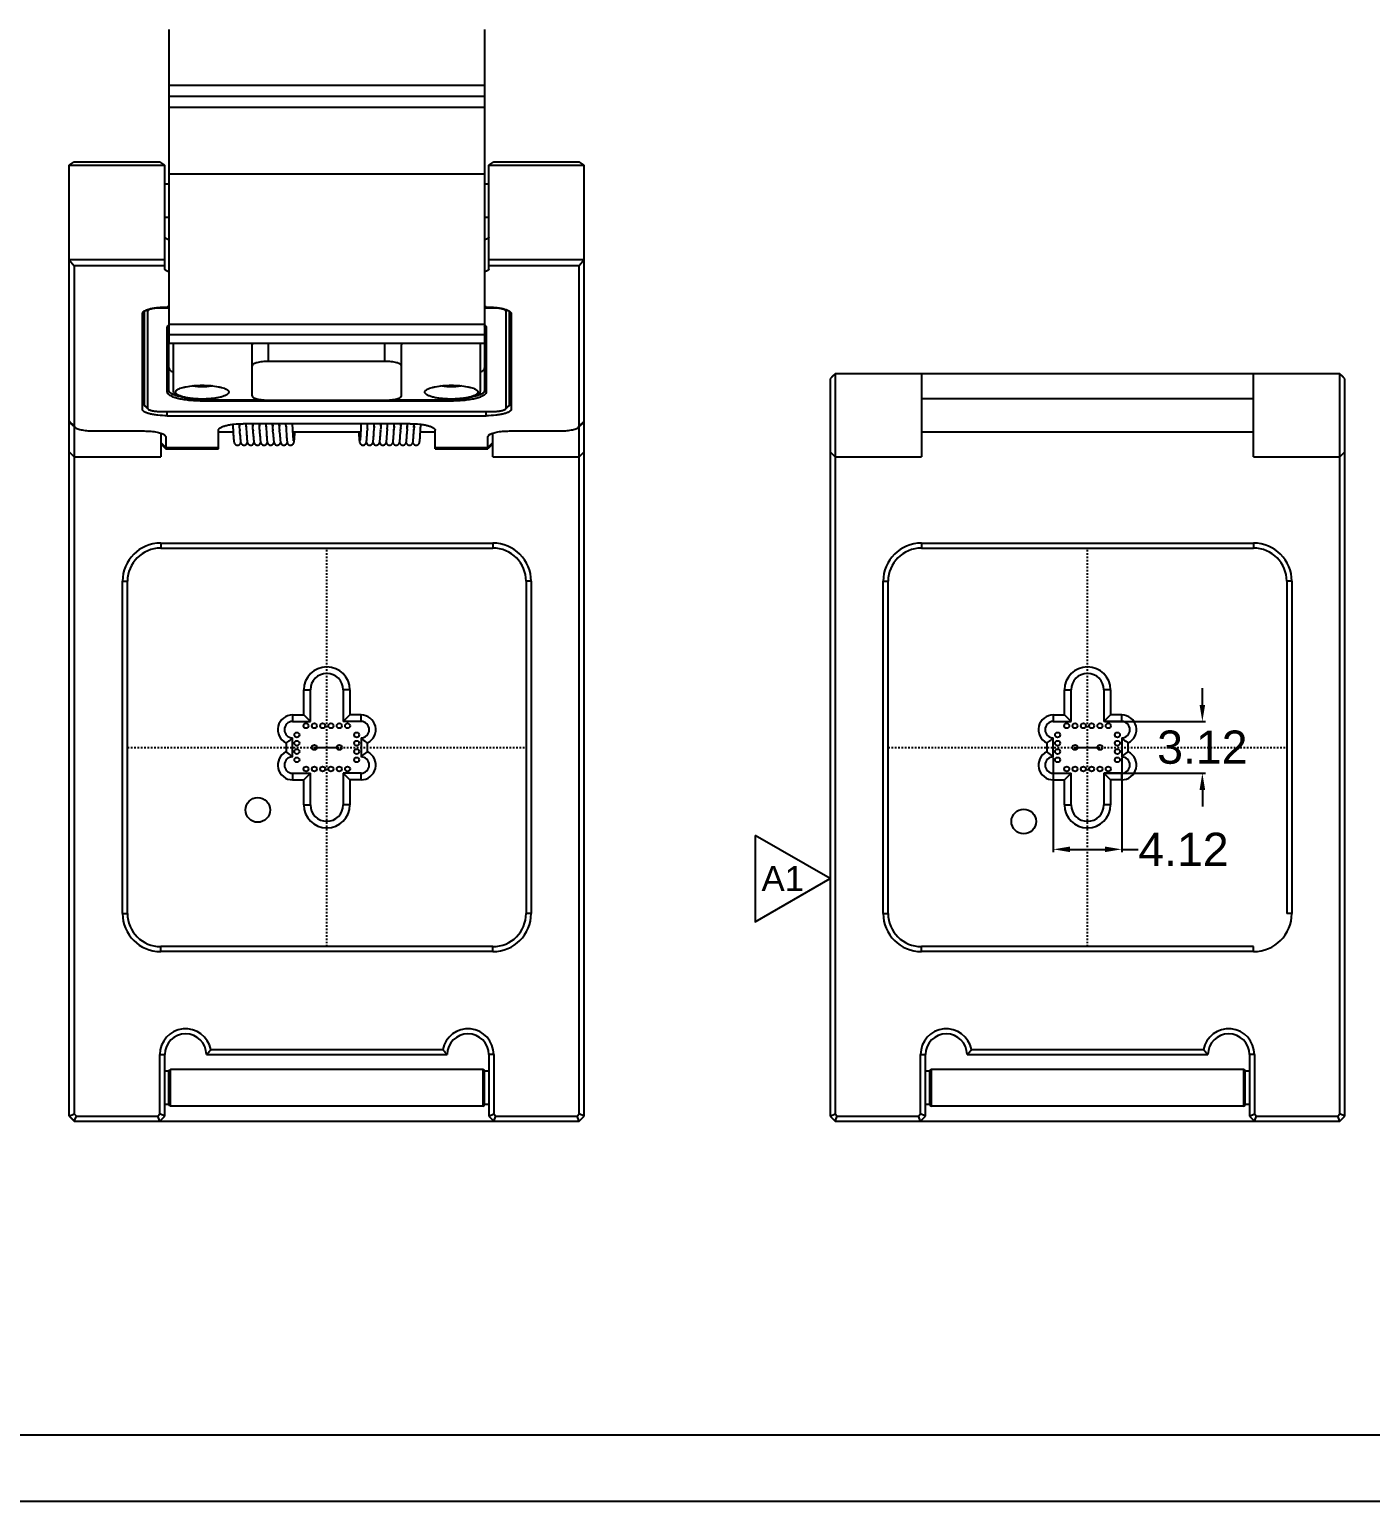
# Model space of a CAD drawing. Header units: inches. Extents: x 480 to 724, y 83 to 258.
# Drawn here: x 570.3 to 651, y 83.4 to 172 of the extents above; entities that cross this region are included whole.
import ezdxf

# ---------------------------------------------------------------- set-up
doc = ezdxf.new("R2010")
doc.units = ezdxf.units.IN
doc.header["$MEASUREMENT"] = 0
doc.linetypes.add('HIDDEN', pattern=[0.2, 0.1, -0.1])
doc.layers.add('02___PRT_ALL_AXES', color=7, linetype='Continuous')
doc.layers.add('DEFAULT_2', color=8, linetype='HIDDEN')
doc.styles.get("Standard").update_dxf_attribs({"font": 'arial.ttf'})
doc.dimstyles.get("Standard").update_dxf_attribs({"dimtxt": 2, "dimasz": 1, "dimexe": 0.18, "dimexo": 0.0625, "dimgap": 0.09, "dimtad": 0, "dimtih": 1, "dimtoh": 1, "dimdsep": 46, "dimtxsty": 'Standard', "dimcen": 0, "dimadec": 0, "dimazin": 0, "dimtfac": 1, "dimtofl": 0, "dimtmove": 0, "dimatfit": 3, "dimfxl": 1, "dimtolj": 1, "dimtzin": 0, "dimarcsym": 0})

# ---------------------------------------------------------------- blocks, each defined once
blk = doc.blocks.new('*D114')
at = {"color": 0, "lineweight": -2, "transparency": 16777216}
for p, q in [((640.862, 131.363), (640.862, 132.363)), ((635, 130.363), (641.042, 130.363)), ((635, 127.243), (641.042, 127.243)), ((640.862, 126.243), (640.862, 125.243))]:
    blk.add_line(p, q, dxfattribs=at)
at = {"color": 0, "transparency": 16777216}
for points in [[(640.695, 131.363), (641.029, 131.363), (640.862, 130.363)], [(640.695, 126.243), (641.029, 126.243), (640.862, 127.243)]]:
    blk.add_solid(points, dxfattribs=at)
at = {"layer": 'Defpoints', "color": 0, "transparency": 16777216}
for p in [(634.938, 130.363), (634.938, 127.243), (640.862, 127.243)]:
    blk.add_point(p, dxfattribs=at)
at = {"color": 0, "transparency": 16777216, "insert": (640.862, 128.803), "char_height": 2, "attachment_point": 5}
blk.add_mtext('\\A1;3.12', dxfattribs=at)
blk = doc.blocks.new('*D115')
at = {"color": 0, "lineweight": -2, "transparency": 16777216}
for p, q in [((631.887, 128.171), (631.887, 122.483)), ((636.007, 128.171), (636.007, 122.483)), ((632.887, 122.663), (635.007, 122.663)), ((636.007, 122.663), (637.007, 122.663))]:
    blk.add_line(p, q, dxfattribs=at)
at = {"color": 0, "transparency": 16777216}
for points in [[(632.887, 122.83), (632.887, 122.496), (631.887, 122.663)], [(635.007, 122.83), (635.007, 122.496), (636.007, 122.663)]]:
    blk.add_solid(points, dxfattribs=at)
at = {"layer": 'Defpoints', "color": 0, "transparency": 16777216}
for p in [(631.887, 128.233), (636.007, 128.233), (636.007, 122.663)]:
    blk.add_point(p, dxfattribs=at)
at = {"color": 0, "transparency": 16777216, "insert": (639.725, 122.663), "char_height": 2, "attachment_point": 5}
blk.add_mtext('\\A1;4.12', dxfattribs=at)

msp = doc.modelspace()

# ---------------------------------------------------------------- linework, layer by layer
at = {"color": 7, "linetype": 'Continuous'}
for p, q in [((572.653, 163.86), (572.953, 164.072)), ((572.953, 164.072), (578.103, 164.072)), ((578.403, 163.86), (578.103, 164.072)), ((597.903, 163.86), (598.203, 164.072)), ((598.203, 164.072), (603.353, 164.072)), ((603.653, 163.86), (603.353, 164.072)), ((572.653, 106.603), (572.653, 163.86)), ((572.653, 163.86), (578.403, 163.86)), ((578.403, 157.612), (578.403, 163.86)), ((597.903, 157.612), (597.903, 163.86)), ((597.903, 163.86), (603.653, 163.86)), ((603.653, 106.603), (603.653, 163.86)), ((572.653, 158.161), (572.953, 157.793)), ((578.403, 158.161), (572.653, 158.161)), ((603.653, 158.161), (597.903, 158.161)), ((603.653, 158.161), (603.353, 157.793)), ((572.953, 157.793), (572.953, 148.165)), ((578.403, 157.793), (572.953, 157.793)), ((603.353, 157.793), (597.903, 157.793)), ((603.353, 148.165), (603.353, 157.793)), ((578.153, 155.258), (578.153, 155.306)), ((578.653, 155.258), (578.153, 155.258)), ((578.653, 155.322), (578.553, 155.322)), ((597.753, 155.322), (597.653, 155.322)), ((598.153, 155.258), (597.653, 155.258)), ((598.153, 155.258), (598.153, 155.306)), ((577.053, 149.162), (577.053, 154.933)), ((577.153, 155.066), (577.153, 149.431)), ((577.353, 155.051), (577.27, 155.13)), ((577.353, 155.051), (577.353, 149.238)), ((598.953, 155.051), (599.035, 155.13)), ((598.953, 149.238), (598.953, 155.051)), ((599.153, 149.431), (599.153, 155.066)), ((599.253, 154.933), (599.253, 149.162)), ((578.553, 150.203), (578.553, 154.085)), ((597.753, 154.085), (597.753, 150.203)), ((578.653, 150.3), (578.653, 153.149)), ((578.903, 153.149), (578.903, 150.258)), ((583.653, 149.973), (583.653, 153.04)), ((584.653, 152.043), (584.653, 153.149)), ((591.653, 152.043), (591.653, 153.149)), ((592.653, 149.973), (592.653, 153.04)), ((597.403, 150.258), (597.403, 153.149)), ((597.653, 153.149), (597.653, 150.3)), ((591.653, 152.043), (584.653, 152.043)), ((618.747, 151.303), (618.447, 151.003)), ((618.447, 151.003), (618.447, 106.603)), ((618.747, 151.303), (618.747, 106.727)), ((649.147, 151.303), (618.747, 151.303)), ((623.947, 151.303), (623.947, 146.303)), ((643.947, 146.303), (643.947, 151.303)), ((649.147, 106.727), (649.147, 151.303)), ((649.447, 151.003), (649.147, 151.303)), ((649.447, 106.603), (649.447, 151.003)), ((577.353, 149.238), (577.153, 149.431)), ((577.382, 149.182), (577.189, 149.361)), ((577.353, 149.238), (577.382, 149.182)), ((578.153, 149.03), (598.153, 149.03)), ((578.553, 148.773), (578.553, 149.03)), ((580.653, 149.659), (580.653, 149.747)), ((595.653, 149.659), (580.653, 149.659)), ((580.903, 149.74), (584.215, 149.74)), ((584.653, 149.714), (591.653, 149.714)), ((592.091, 149.74), (595.403, 149.74)), ((595.653, 149.659), (595.653, 149.747)), ((597.753, 148.773), (597.753, 149.03)), ((598.923, 149.182), (599.116, 149.361)), ((598.923, 149.182), (598.953, 149.238)), ((598.953, 149.238), (599.153, 149.431)), ((572.653, 148.455), (572.708, 148.351)), ((572.953, 148.165), (572.653, 148.455)), ((572.997, 148.082), (572.708, 148.351)), ((572.953, 148.165), (572.997, 148.082)), ((572.953, 148.123), (572.953, 106.727)), ((578.553, 148.773), (597.753, 148.773)), ((582.496, 148.258), (582.501, 148.142)), ((582.905, 148.047), (582.895, 148.288)), ((582.895, 148.288), (582.901, 148.148)), ((582.91, 147.951), (582.902, 148.113)), ((593.178, 148.295), (583.128, 148.295)), ((583.294, 148.295), (583.296, 148.259)), ((583.302, 148.115), (583.294, 148.295)), ((583.3, 148.153), (583.309, 147.955)), ((583.694, 148.295), (583.701, 148.143)), ((583.705, 148.042), (583.694, 148.295)), ((583.71, 147.947), (583.702, 148.117)), ((584.094, 148.295), (584.101, 148.148)), ((584.105, 148.047), (584.094, 148.295)), ((584.11, 147.951), (584.102, 148.113)), ((584.494, 148.295), (584.496, 148.259)), ((584.502, 148.115), (584.494, 148.295)), ((584.5, 148.153), (584.509, 147.955)), ((584.894, 148.295), (584.901, 148.143)), ((584.905, 148.042), (584.894, 148.295)), ((584.91, 147.947), (584.902, 148.117)), ((585.294, 148.295), (585.301, 148.148)), ((585.305, 148.047), (585.294, 148.295)), ((585.31, 147.951), (585.302, 148.113)), ((585.694, 148.295), (585.696, 148.259)), ((585.702, 148.115), (585.694, 148.295)), ((585.7, 148.153), (585.709, 147.955)), ((586.098, 148.204), (586.094, 148.295)), ((586.106, 148.035), (586.098, 148.204)), ((590.211, 148.295), (590.206, 148.186)), ((590.597, 147.967), (590.605, 148.144)), ((590.601, 148.065), (590.611, 148.295)), ((590.606, 148.167), (590.611, 148.295)), ((591.004, 148.14), (590.994, 147.904)), ((591.001, 148.058), (591.011, 148.295)), ((591.005, 148.16), (591.011, 148.295)), ((591.4, 148.051), (591.395, 147.939)), ((591.406, 148.186), (591.399, 148.017)), ((591.405, 148.152), (591.411, 148.295)), ((591.411, 148.295), (591.406, 148.186)), ((591.797, 147.967), (591.805, 148.144)), ((591.801, 148.064), (591.811, 148.295)), ((591.806, 148.167), (591.811, 148.295)), ((592.204, 148.14), (592.194, 147.904)), ((592.201, 148.058), (592.211, 148.295)), ((592.205, 148.16), (592.211, 148.295)), ((592.6, 148.051), (592.595, 147.939)), ((592.606, 148.186), (592.599, 148.017)), ((592.605, 148.152), (592.611, 148.295)), ((592.611, 148.295), (592.606, 148.186)), ((592.997, 147.967), (593.005, 148.144)), ((593.001, 148.064), (593.011, 148.295)), ((593.005, 148.167), (593.011, 148.295)), ((593.404, 148.139), (593.394, 147.903)), ((593.401, 148.057), (593.411, 148.288)), ((593.405, 148.159), (593.411, 148.288)), ((603.309, 148.082), (603.598, 148.351)), ((603.309, 148.082), (603.353, 148.165)), ((603.353, 148.165), (603.653, 148.455)), ((603.353, 106.727), (603.353, 148.123)), ((603.598, 148.351), (603.653, 148.455)), ((574.153, 147.855), (577.153, 147.855)), ((578.153, 147.729), (578.153, 146.303)), ((578.453, 146.871), (578.153, 147.161)), ((578.453, 147.518), (578.279, 147.686)), ((578.405, 147.608), (578.453, 147.518)), ((578.453, 147.518), (578.453, 146.786)), ((581.628, 146.786), (581.628, 147.906)), ((582.909, 147.953), (582.914, 147.864)), ((582.922, 147.701), (582.913, 147.879)), ((583.309, 147.955), (583.316, 147.82)), ((583.316, 147.82), (583.322, 147.704)), ((583.709, 147.956), (583.714, 147.863)), ((583.722, 147.699), (583.713, 147.881)), ((584.109, 147.953), (584.114, 147.864)), ((584.122, 147.701), (584.113, 147.879)), ((584.509, 147.955), (584.516, 147.82)), ((584.516, 147.82), (584.522, 147.704)), ((584.909, 147.956), (584.914, 147.863)), ((584.922, 147.699), (584.913, 147.881)), ((585.309, 147.953), (585.314, 147.864)), ((585.322, 147.701), (585.313, 147.879)), ((585.709, 147.956), (585.716, 147.82)), ((585.716, 147.82), (585.722, 147.704)), ((586.113, 147.881), (586.106, 148.035)), ((590.075, 147.803), (590.08, 147.692)), ((590.588, 147.79), (590.592, 147.872)), ((590.597, 147.983), (590.592, 147.872)), ((590.988, 147.786), (590.996, 147.961)), ((591.351, 147.262), (591.354, 147.293)), ((591.392, 147.865), (591.388, 147.781)), ((591.39, 147.841), (591.396, 147.955)), ((591.788, 147.79), (591.792, 147.872)), ((591.797, 147.982), (591.792, 147.872)), ((592.188, 147.786), (592.196, 147.961)), ((592.551, 147.262), (592.554, 147.293)), ((592.592, 147.865), (592.588, 147.781)), ((592.59, 147.841), (592.596, 147.955)), ((592.988, 147.79), (592.992, 147.872)), ((592.997, 147.982), (592.992, 147.872)), ((593.388, 147.786), (593.396, 147.961)), ((594.678, 146.786), (594.678, 147.906)), ((597.853, 147.518), (598.027, 147.686)), ((597.853, 147.518), (597.9, 147.608)), ((597.853, 146.786), (597.853, 147.518)), ((597.853, 146.871), (598.153, 147.161)), ((598.153, 146.303), (598.153, 147.729)), ((599.153, 147.855), (602.153, 147.855)), ((572.653, 146.603), (572.953, 146.303)), ((572.953, 146.303), (578.153, 146.303)), ((578.153, 147.086), (578.453, 146.786)), ((578.453, 146.871), (581.628, 146.871)), ((578.453, 146.786), (581.628, 146.786)), ((594.678, 146.871), (597.853, 146.871)), ((594.678, 146.786), (597.853, 146.786)), ((598.153, 147.086), (597.853, 146.786)), ((598.153, 146.303), (603.353, 146.303)), ((603.653, 146.603), (603.353, 146.303)), ((618.447, 146.603), (618.747, 146.303)), ((618.747, 146.303), (623.947, 146.303)), ((643.947, 146.303), (649.147, 146.303)), ((649.447, 146.603), (649.147, 146.303)), ((578.153, 141.103), (578.153, 140.803)), ((578.153, 141.103), (598.153, 141.103)), ((598.153, 141.103), (598.153, 140.803)), ((623.947, 141.103), (623.947, 140.803)), ((623.947, 141.103), (643.947, 141.103)), ((643.947, 141.103), (643.947, 140.803)), ((578.153, 140.803), (598.153, 140.803)), ((623.947, 140.803), (643.947, 140.803)), ((575.853, 118.803), (575.853, 138.803)), ((575.853, 138.803), (576.153, 138.803)), ((576.153, 118.803), (576.153, 138.803)), ((600.453, 138.803), (600.153, 138.803)), ((600.153, 138.803), (600.153, 118.803)), ((600.453, 138.803), (600.453, 118.803)), ((621.647, 118.803), (621.647, 138.803)), ((621.647, 138.803), (621.947, 138.803)), ((621.947, 118.803), (621.947, 138.803)), ((646.247, 138.803), (645.947, 138.803)), ((645.947, 138.803), (645.947, 118.803)), ((646.247, 138.803), (646.247, 118.803)), ((586.766, 130.759), (586.766, 132.264)), ((586.766, 132.264), (587.162, 132.264)), ((587.162, 130.363), (587.162, 132.264)), ((589.143, 132.264), (589.143, 130.363)), ((589.539, 132.264), (589.143, 132.264)), ((589.539, 132.264), (589.539, 130.759)), ((632.561, 130.759), (632.561, 132.264)), ((632.561, 132.264), (632.957, 132.264)), ((632.957, 130.363), (632.957, 132.264)), ((634.938, 132.264), (634.938, 130.363)), ((635.334, 132.264), (634.938, 132.264)), ((635.334, 132.264), (635.334, 130.759)), ((586.093, 130.759), (586.093, 130.363)), ((586.093, 130.759), (586.766, 130.759)), ((586.093, 130.363), (587.162, 130.363)), ((587.162, 130.363), (586.766, 130.759)), ((589.143, 130.363), (589.539, 130.759)), ((590.213, 130.363), (589.143, 130.363)), ((590.213, 130.759), (589.539, 130.759)), ((590.213, 130.363), (590.213, 130.759)), ((631.887, 130.759), (631.887, 130.363)), ((631.887, 130.759), (632.561, 130.759)), ((631.887, 130.363), (632.957, 130.363)), ((632.957, 130.363), (632.561, 130.759)), ((634.938, 130.363), (635.334, 130.759)), ((636.007, 130.363), (634.938, 130.363)), ((636.007, 130.759), (635.334, 130.759)), ((636.007, 130.363), (636.007, 130.759)), ((586.093, 127.243), (586.093, 126.847)), ((586.093, 127.243), (587.162, 127.243)), ((586.093, 126.847), (586.766, 126.847)), ((587.162, 127.243), (586.766, 126.847)), ((586.766, 125.341), (586.766, 126.847)), ((587.162, 125.341), (587.162, 127.243)), ((590.213, 127.243), (589.143, 127.243)), ((589.143, 127.243), (589.539, 126.847)), ((589.143, 127.243), (589.143, 125.341)), ((590.213, 126.847), (589.539, 126.847)), ((589.539, 126.847), (589.539, 125.341)), ((590.213, 126.847), (590.213, 127.243)), ((631.887, 127.243), (631.887, 126.847)), ((631.887, 127.243), (632.957, 127.243)), ((631.887, 126.847), (632.561, 126.847)), ((632.957, 127.243), (632.561, 126.847)), ((632.561, 125.341), (632.561, 126.847)), ((632.957, 125.341), (632.957, 127.243)), ((636.007, 127.243), (634.938, 127.243)), ((634.938, 127.243), (635.334, 126.847)), ((634.938, 127.243), (634.938, 125.341)), ((636.007, 126.847), (635.334, 126.847)), ((635.334, 126.847), (635.334, 125.341)), ((636.007, 126.847), (636.007, 127.243)), ((586.766, 125.341), (587.162, 125.341)), ((589.539, 125.341), (589.143, 125.341)), ((632.561, 125.341), (632.957, 125.341)), ((635.334, 125.341), (634.938, 125.341)), ((575.853, 118.803), (576.153, 118.803)), ((600.453, 118.803), (600.153, 118.803)), ((621.647, 118.803), (621.947, 118.803)), ((646.247, 118.803), (645.947, 118.803)), ((598.153, 116.803), (578.153, 116.803)), ((578.153, 116.503), (578.153, 116.803)), ((598.153, 116.503), (578.153, 116.503)), ((598.153, 116.503), (598.153, 116.803)), ((643.947, 116.803), (623.947, 116.803)), ((623.947, 116.503), (623.947, 116.803)), ((643.947, 116.503), (623.947, 116.503)), ((643.947, 116.503), (643.947, 116.803)), ((578.103, 110.303), (578.403, 110.303)), ((578.103, 106.727), (578.103, 110.303)), ((578.403, 106.603), (578.403, 110.303)), ((580.903, 110.303), (595.403, 110.303)), ((581.173, 110.603), (595.132, 110.603)), ((598.203, 110.303), (597.903, 110.303)), ((597.903, 110.303), (597.903, 106.603)), ((598.203, 110.303), (598.203, 106.727)), ((623.897, 110.303), (624.197, 110.303)), ((623.897, 106.727), (623.897, 110.303)), ((624.197, 106.603), (624.197, 110.303)), ((626.697, 110.303), (641.197, 110.303)), ((626.968, 110.603), (640.927, 110.603)), ((643.997, 110.303), (643.697, 110.303)), ((643.697, 110.303), (643.697, 106.603)), ((643.997, 110.303), (643.997, 106.727)), ((578.653, 107.308), (578.653, 109.284)), ((578.753, 107.203), (578.753, 109.403)), ((597.553, 109.403), (597.553, 107.203)), ((597.653, 107.303), (597.653, 109.303)), ((624.447, 107.308), (624.447, 109.284)), ((624.547, 107.203), (624.547, 109.403)), ((643.347, 109.403), (643.347, 107.203)), ((643.447, 107.303), (643.447, 109.303)), ((572.653, 106.603), (572.953, 106.727)), ((572.653, 106.603), (572.953, 106.303)), ((572.953, 106.727), (573.077, 106.603)), ((572.953, 106.303), (573.077, 106.603)), ((573.077, 106.603), (577.978, 106.603)), ((577.978, 106.603), (578.103, 106.727)), ((578.103, 106.303), (577.978, 106.603)), ((578.403, 106.603), (578.103, 106.727)), ((578.103, 106.303), (578.403, 106.603)), ((597.903, 106.603), (598.203, 106.727)), ((597.903, 106.603), (598.203, 106.303)), ((598.203, 106.727), (598.327, 106.603)), ((598.203, 106.303), (598.327, 106.603)), ((598.327, 106.603), (603.228, 106.603)), ((603.228, 106.603), (603.353, 106.727)), ((603.353, 106.303), (603.228, 106.603)), ((603.653, 106.603), (603.353, 106.727)), ((603.353, 106.303), (603.653, 106.603)), ((618.447, 106.603), (618.747, 106.727)), ((618.447, 106.603), (618.747, 106.303)), ((618.747, 106.727), (618.872, 106.603)), ((618.747, 106.303), (618.872, 106.603)), ((618.872, 106.603), (623.773, 106.603)), ((623.773, 106.603), (623.897, 106.727)), ((623.897, 106.303), (623.773, 106.603)), ((624.197, 106.603), (623.897, 106.727)), ((623.897, 106.303), (624.197, 106.603)), ((643.697, 106.603), (643.997, 106.727)), ((643.697, 106.603), (643.997, 106.303)), ((643.997, 106.727), (644.122, 106.603)), ((643.997, 106.303), (644.122, 106.603)), ((644.122, 106.603), (649.023, 106.603)), ((649.023, 106.603), (649.147, 106.727)), ((649.147, 106.303), (649.023, 106.603)), ((649.447, 106.603), (649.147, 106.727)), ((649.147, 106.303), (649.447, 106.603)), ((572.953, 106.303), (603.353, 106.303)), ((618.747, 106.303), (649.147, 106.303))]:
    msp.add_line(p, q, dxfattribs=at)
at = {"color": 1, "linetype": 'HIDDEN'}
for p, q in [((588.153, 116.803), (588.153, 140.803)), ((633.947, 116.803), (633.947, 140.803)), ((576.153, 128.803), (600.153, 128.803)), ((621.947, 128.803), (645.947, 128.803))]:
    msp.add_line(p, q, dxfattribs=at)
at = {"color": 0}
for p, q in [((585.697, 129.069), (585.697, 128.537)), ((586.093, 128.233), (586.093, 129.373)), ((587.403, 128.803), (588.903, 128.803)), ((588.903, 128.803), (588.903, 128.803)), ((590.213, 129.373), (590.213, 128.233)), ((590.609, 128.537), (590.609, 129.069)), ((631.491, 129.069), (631.491, 128.537)), ((631.887, 128.233), (631.887, 129.373)), ((633.197, 128.803), (634.697, 128.803)), ((634.697, 128.803), (634.697, 128.803)), ((636.007, 129.373), (636.007, 128.233)), ((636.403, 128.537), (636.403, 129.069))]:
    msp.add_line(p, q, dxfattribs=at)
for points in [[(724.241, 83.387), (480.45, 83.387), (480.45, 257.813), (724.241, 257.813)], [(720.241, 87.387), (484.45, 87.387), (484.45, 253.813), (720.241, 253.813)]]:
    msp.add_lwpolyline(points, close=True)
at = {"color": 7, "linetype": 'Continuous'}
for points in [[(582.501, 148.142), (582.505, 148.042), (582.51, 147.947), (582.514, 147.858), (582.518, 147.775), (582.522, 147.699), (582.526, 147.629), (582.53, 147.565), (582.534, 147.506), (582.537, 147.454), (582.541, 147.406), (582.544, 147.364), (582.548, 147.326), (582.551, 147.292), (582.555, 147.261), (582.559, 147.234), (582.563, 147.21), (582.567, 147.187), (582.573, 147.164), (582.581, 147.139), (582.597, 147.105), (582.628, 147.065), (582.674, 147.029), (582.732, 147.007), (582.774, 147.003)], [(590.206, 148.186), (590.199, 148.018), (590.195, 147.939), (590.192, 147.865), (590.188, 147.795), (590.185, 147.729), (590.181, 147.668), (590.178, 147.611), (590.175, 147.558), (590.172, 147.511), (590.168, 147.468), (590.165, 147.429), (590.163, 147.395), (590.16, 147.364), (590.157, 147.338), (590.155, 147.316), (590.152, 147.298), (590.15, 147.284), (590.149, 147.275), (590.148, 147.275)], [(593.532, 147.003), (593.574, 147.007), (593.632, 147.03), (593.678, 147.065), (593.708, 147.106), (593.725, 147.139), (593.733, 147.165), (593.739, 147.188), (593.743, 147.21), (593.747, 147.235), (593.751, 147.262), (593.754, 147.293), (593.758, 147.327), (593.761, 147.366), (593.765, 147.409), (593.768, 147.457), (593.772, 147.51), (593.776, 147.569), (593.779, 147.633), (593.783, 147.704), (593.788, 147.781), (593.792, 147.865), (593.796, 147.955), (593.8, 148.051), (593.805, 148.152), (593.809, 148.258)], [(582.774, 147.003), (582.814, 147.007), (582.873, 147.029), (582.918, 147.064), (582.949, 147.103), (582.966, 147.137), (582.974, 147.161)], [(582.922, 147.701), (582.926, 147.63), (582.93, 147.566), (582.934, 147.508), (582.937, 147.455), (582.941, 147.407), (582.944, 147.364), (582.948, 147.326), (582.951, 147.292)], [(582.951, 147.292), (582.955, 147.261), (582.959, 147.234), (582.962, 147.21), (582.967, 147.187), (582.972, 147.165), (582.981, 147.139), (582.997, 147.105), (583.028, 147.065), (583.074, 147.029), (583.132, 147.007), (583.174, 147.003)], [(583.174, 147.003), (583.214, 147.007), (583.273, 147.029), (583.319, 147.064), (583.349, 147.104), (583.366, 147.138), (583.374, 147.161)], [(583.322, 147.704), (583.326, 147.632), (583.33, 147.568), (583.334, 147.509), (583.337, 147.456), (583.341, 147.408), (583.344, 147.365), (583.348, 147.326), (583.351, 147.292)], [(583.351, 147.292), (583.355, 147.262), (583.359, 147.234), (583.362, 147.21), (583.367, 147.187), (583.372, 147.165), (583.381, 147.139), (583.397, 147.105), (583.428, 147.065), (583.474, 147.03), (583.532, 147.007), (583.574, 147.003)], [(583.574, 147.003), (583.614, 147.007), (583.673, 147.029), (583.719, 147.064), (583.75, 147.104), (583.766, 147.138), (583.774, 147.161)], [(583.722, 147.699), (583.726, 147.629), (583.73, 147.565), (583.734, 147.506), (583.737, 147.454), (583.741, 147.406), (583.744, 147.364), (583.748, 147.326), (583.751, 147.292)], [(583.751, 147.292), (583.755, 147.261), (583.759, 147.234), (583.763, 147.21), (583.767, 147.187), (583.773, 147.164), (583.781, 147.139), (583.797, 147.105), (583.828, 147.065), (583.874, 147.029), (583.932, 147.007), (583.974, 147.003)], [(583.974, 147.003), (584.014, 147.007), (584.073, 147.029), (584.118, 147.064), (584.149, 147.103), (584.166, 147.137), (584.174, 147.161)], [(584.122, 147.701), (584.126, 147.631), (584.13, 147.566), (584.134, 147.508), (584.137, 147.455), (584.141, 147.407), (584.144, 147.364), (584.148, 147.326), (584.151, 147.292)], [(584.151, 147.292), (584.155, 147.261), (584.159, 147.234), (584.162, 147.21), (584.167, 147.187), (584.172, 147.165), (584.181, 147.139), (584.197, 147.105), (584.228, 147.065), (584.274, 147.029), (584.332, 147.007), (584.374, 147.003)], [(584.374, 147.003), (584.414, 147.007), (584.473, 147.029), (584.519, 147.064), (584.549, 147.104), (584.566, 147.138), (584.574, 147.161)], [(584.522, 147.704), (584.526, 147.632), (584.53, 147.568), (584.534, 147.509), (584.537, 147.456), (584.541, 147.408), (584.544, 147.365), (584.548, 147.326), (584.551, 147.292)], [(584.551, 147.292), (584.555, 147.262), (584.559, 147.234), (584.562, 147.21), (584.567, 147.187), (584.572, 147.165), (584.581, 147.139), (584.597, 147.105), (584.628, 147.065), (584.674, 147.03), (584.732, 147.007), (584.774, 147.003)], [(584.774, 147.003), (584.814, 147.007), (584.873, 147.029), (584.919, 147.064), (584.95, 147.104), (584.966, 147.138), (584.974, 147.161)], [(584.922, 147.699), (584.926, 147.629), (584.93, 147.565), (584.934, 147.506), (584.937, 147.454), (584.941, 147.406), (584.944, 147.364), (584.948, 147.326), (584.951, 147.292)], [(584.951, 147.292), (584.955, 147.261), (584.959, 147.234), (584.963, 147.21), (584.967, 147.187), (584.973, 147.164), (584.981, 147.139), (584.997, 147.105), (585.028, 147.065), (585.074, 147.029), (585.132, 147.007), (585.174, 147.003)], [(585.174, 147.003), (585.214, 147.007), (585.273, 147.029), (585.318, 147.064), (585.349, 147.103), (585.366, 147.137), (585.374, 147.161)], [(585.322, 147.701), (585.326, 147.631), (585.33, 147.566), (585.334, 147.508), (585.337, 147.455), (585.341, 147.407), (585.344, 147.364), (585.348, 147.326), (585.351, 147.292)], [(585.351, 147.292), (585.355, 147.261), (585.359, 147.234), (585.362, 147.21), (585.367, 147.187), (585.372, 147.165), (585.381, 147.139), (585.397, 147.105), (585.428, 147.065), (585.474, 147.029), (585.532, 147.007), (585.574, 147.003)], [(585.574, 147.003), (585.614, 147.007), (585.673, 147.029), (585.719, 147.064), (585.749, 147.104), (585.766, 147.138), (585.774, 147.161)], [(585.722, 147.704), (585.726, 147.633), (585.73, 147.568), (585.734, 147.509), (585.737, 147.456), (585.741, 147.408), (585.744, 147.365), (585.748, 147.326), (585.751, 147.292)], [(585.751, 147.292), (585.755, 147.262), (585.759, 147.234), (585.762, 147.21), (585.767, 147.187), (585.772, 147.165), (585.781, 147.139), (585.797, 147.105), (585.828, 147.065), (585.874, 147.03), (585.932, 147.007), (585.974, 147.003)], [(585.974, 147.003), (586.014, 147.007), (586.073, 147.029), (586.119, 147.064), (586.15, 147.104), (586.166, 147.138), (586.175, 147.164), (586.181, 147.187), (586.185, 147.21), (586.189, 147.235), (586.193, 147.263), (586.196, 147.294), (586.2, 147.329), (586.203, 147.367), (586.207, 147.41), (586.21, 147.457), (586.214, 147.509), (586.218, 147.565), (586.221, 147.625), (586.225, 147.69), (586.231, 147.803)], [(586.157, 147.272), (586.157, 147.272), (586.157, 147.275), (586.155, 147.285), (586.153, 147.299), (586.151, 147.318), (586.148, 147.341), (586.145, 147.368), (586.142, 147.4), (586.139, 147.436), (586.136, 147.476), (586.133, 147.521), (586.13, 147.57), (586.127, 147.624), (586.123, 147.682), (586.12, 147.744), (586.116, 147.811), (586.113, 147.881)], [(590.08, 147.692), (590.084, 147.623), (590.088, 147.559), (590.092, 147.501), (590.096, 147.449), (590.099, 147.401), (590.103, 147.359), (590.106, 147.321), (590.11, 147.288), (590.113, 147.258), (590.117, 147.231), (590.121, 147.207), (590.125, 147.184), (590.131, 147.161), (590.14, 147.135), (590.158, 147.101), (590.189, 147.062), (590.234, 147.028), (590.292, 147.007), (590.332, 147.003)], [(590.332, 147.003), (590.374, 147.007), (590.432, 147.03), (590.478, 147.066), (590.509, 147.106), (590.525, 147.14), (590.533, 147.165), (590.539, 147.188), (590.543, 147.211), (590.547, 147.236), (590.551, 147.263), (590.554, 147.294)], [(590.532, 147.161), (590.539, 147.138), (590.556, 147.104), (590.587, 147.064), (590.632, 147.029), (590.691, 147.007), (590.732, 147.003)], [(590.554, 147.294), (590.558, 147.329), (590.561, 147.368), (590.565, 147.411), (590.568, 147.46), (590.572, 147.514), (590.576, 147.573), (590.58, 147.639), (590.584, 147.712), (590.588, 147.79)], [(590.732, 147.003), (590.774, 147.007), (590.832, 147.03), (590.878, 147.066), (590.909, 147.106), (590.925, 147.139), (590.933, 147.165), (590.939, 147.188), (590.943, 147.211), (590.947, 147.235), (590.951, 147.263), (590.954, 147.294)], [(590.932, 147.16), (590.94, 147.136), (590.957, 147.102), (590.988, 147.062), (591.034, 147.028), (591.092, 147.007), (591.132, 147.003)], [(590.954, 147.294), (590.958, 147.328), (590.961, 147.367), (590.965, 147.41), (590.968, 147.458), (590.972, 147.512), (590.976, 147.571), (590.98, 147.636), (590.984, 147.708), (590.988, 147.786)], [(591.132, 147.003), (591.174, 147.007), (591.232, 147.03), (591.278, 147.065), (591.308, 147.106), (591.325, 147.139), (591.333, 147.165), (591.339, 147.188), (591.343, 147.21), (591.347, 147.235), (591.351, 147.262)], [(591.332, 147.16), (591.34, 147.135), (591.358, 147.101), (591.389, 147.062), (591.435, 147.028), (591.492, 147.007), (591.532, 147.003)], [(591.354, 147.293), (591.358, 147.327), (591.361, 147.366), (591.365, 147.409), (591.368, 147.457), (591.372, 147.51), (591.376, 147.569), (591.379, 147.633), (591.383, 147.704), (591.388, 147.781)], [(591.532, 147.003), (591.574, 147.007), (591.632, 147.03), (591.678, 147.066), (591.709, 147.106), (591.725, 147.14), (591.733, 147.165), (591.739, 147.188), (591.743, 147.211), (591.747, 147.236), (591.751, 147.263), (591.754, 147.294)], [(591.732, 147.161), (591.739, 147.138), (591.756, 147.104), (591.787, 147.064), (591.832, 147.029), (591.891, 147.007), (591.932, 147.003)], [(591.754, 147.294), (591.758, 147.329), (591.761, 147.368), (591.765, 147.411), (591.768, 147.46), (591.772, 147.514), (591.776, 147.573), (591.78, 147.639), (591.784, 147.711), (591.788, 147.79)], [(591.932, 147.003), (591.974, 147.007), (592.032, 147.03), (592.078, 147.066), (592.109, 147.106), (592.125, 147.139), (592.133, 147.165), (592.139, 147.188), (592.143, 147.211), (592.147, 147.235), (592.151, 147.263), (592.154, 147.294)], [(592.132, 147.16), (592.14, 147.136), (592.157, 147.102), (592.188, 147.062), (592.234, 147.028), (592.292, 147.007), (592.332, 147.003)], [(592.154, 147.294), (592.158, 147.328), (592.161, 147.367), (592.165, 147.41), (592.168, 147.458), (592.172, 147.512), (592.176, 147.571), (592.18, 147.636), (592.184, 147.708), (592.188, 147.786)], [(592.332, 147.003), (592.374, 147.007), (592.432, 147.03), (592.478, 147.065), (592.508, 147.106), (592.525, 147.139), (592.533, 147.165), (592.539, 147.188), (592.543, 147.21), (592.547, 147.235), (592.551, 147.262)], [(592.532, 147.16), (592.54, 147.135), (592.558, 147.101), (592.589, 147.062), (592.635, 147.028), (592.692, 147.007), (592.732, 147.003)], [(592.554, 147.293), (592.558, 147.327), (592.561, 147.366), (592.565, 147.409), (592.568, 147.457), (592.572, 147.51), (592.576, 147.569), (592.579, 147.633), (592.583, 147.704), (592.588, 147.781)], [(592.732, 147.003), (592.774, 147.007), (592.832, 147.03), (592.878, 147.066), (592.909, 147.106), (592.925, 147.14), (592.933, 147.165), (592.939, 147.188), (592.943, 147.211), (592.947, 147.236), (592.951, 147.263), (592.954, 147.294)], [(592.932, 147.161), (592.939, 147.138), (592.956, 147.104), (592.987, 147.064), (593.032, 147.029), (593.091, 147.007), (593.132, 147.003)], [(592.954, 147.294), (592.958, 147.329), (592.961, 147.368), (592.965, 147.411), (592.968, 147.46), (592.972, 147.514), (592.976, 147.573), (592.98, 147.639), (592.984, 147.711), (592.988, 147.79)], [(593.132, 147.003), (593.174, 147.007), (593.232, 147.03), (593.278, 147.066), (593.309, 147.106), (593.325, 147.139), (593.333, 147.165), (593.339, 147.188), (593.343, 147.211), (593.347, 147.235), (593.351, 147.263), (593.354, 147.294)], [(593.332, 147.16), (593.34, 147.136), (593.357, 147.102), (593.388, 147.062), (593.434, 147.028), (593.492, 147.007), (593.532, 147.003)], [(593.354, 147.294), (593.358, 147.328), (593.361, 147.367), (593.365, 147.41), (593.368, 147.458), (593.372, 147.512), (593.376, 147.571), (593.38, 147.636), (593.384, 147.708), (593.388, 147.786)]]:
    msp.add_lwpolyline(points, dxfattribs=at)
at = {"color": 1}
msp.add_lwpolyline([(613.947, 123.503), (613.947, 118.307), (618.447, 120.905)], close=True, dxfattribs=at)
at = {"color": 7, "linetype": 'Continuous'}
for centre, radius, start, end in [((618.947, 150.803), 0.5, 126, 144), ((648.947, 150.803), 0.5, 36, 54), ((578.153, 138.803), 2.3, 90, 180), ((598.153, 138.803), 2.3, 0, 90), ((623.947, 138.803), 2.3, 90, 180), ((643.947, 138.803), 2.3, 0, 90), ((578.153, 138.803), 2, 90, 180), ((598.153, 138.803), 2, 0, 90), ((623.947, 138.803), 2, 90, 180), ((643.947, 138.803), 2, 0, 90), ((588.153, 132.264), 1.387, 0, 180), ((588.153, 132.264), 0.99, 0, 180), ((633.947, 132.264), 1.387, 0, 180), ((633.947, 132.264), 0.99, 0, 180), ((586.093, 129.868), 0.891, 90, 243.6122), ((586.093, 129.868), 0.495, 90, 270), ((590.213, 129.868), 0.891, 296.3878, 90), ((590.213, 129.868), 0.495, 270, 90), ((631.887, 129.868), 0.891, 90, 243.6122), ((631.887, 129.868), 0.495, 90, 270), ((636.007, 129.868), 0.891, 296.3878, 90), ((636.007, 129.868), 0.495, 270, 90), ((586.093, 127.738), 0.891, 116.3878, 270), ((586.093, 127.738), 0.495, 90, 270), ((590.213, 127.738), 0.891, 270, 63.6122), ((590.213, 127.738), 0.495, 270, 90), ((631.887, 127.738), 0.891, 116.3878, 270), ((631.887, 127.738), 0.495, 90, 270), ((636.007, 127.738), 0.891, 270, 63.6122), ((636.007, 127.738), 0.495, 270, 90), ((588.153, 125.341), 1.387, 180, 0), ((588.153, 125.341), 0.99, 180, 0), ((633.947, 125.341), 1.387, 180, 0), ((633.947, 125.341), 0.99, 180, 0), ((578.153, 118.803), 2.3, 180, 270), ((578.153, 118.803), 2, 180, 270), ((598.153, 118.803), 2.3, 270, 0), ((598.153, 118.803), 2, 270, 0), ((623.947, 118.803), 2.3, 180, 270), ((623.947, 118.803), 2, 180, 270), ((643.947, 118.803), 2.3, 270, 0), ((579.653, 110.303), 1.55, 11.15994, 180), ((596.653, 110.303), 1.55, 0, 168.84006), ((625.447, 110.303), 1.55, 11.15994, 180), ((642.447, 110.303), 1.55, 0, 168.84006), ((579.653, 110.303), 1.25, 0, 180), ((596.653, 110.303), 1.25, 0, 180), ((625.447, 110.303), 1.25, 0, 180), ((642.447, 110.303), 1.25, 0, 180), ((578.753, 109.303), 0.1, 90, 180), ((597.553, 109.303), 0.1, 0, 90), ((624.547, 109.303), 0.1, 90, 180), ((643.347, 109.303), 0.1, 0, 90), ((578.753, 107.303), 0.1, 180, 270), ((597.553, 107.303), 0.1, 270, 0), ((624.547, 107.303), 0.1, 180, 270), ((643.347, 107.303), 0.1, 270, 0), ((573.153, 106.803), 0.5, 216, 234), ((603.153, 106.803), 0.5, 306, 324), ((618.947, 106.803), 0.5, 216, 234), ((648.947, 106.803), 0.5, 306, 324)]:
    msp.add_arc(centre, radius, start, end, dxfattribs=at)
for points, knots in [([(578.645, 159.375), (578.61, 159.386), (578.547, 159.408), (578.458, 159.452), (578.403, 159.507), (578.403, 159.544)], [0, 0, 0, 0, 0.358839, 0.642198, 1, 1, 1, 1]), ([(597.903, 159.544), (597.903, 159.507), (597.847, 159.452), (597.758, 159.408), (597.696, 159.386), (597.66, 159.375)], [0, 0, 0, 0, 0.357802, 0.641161, 1, 1, 1, 1]), ([(578.645, 157.443), (578.61, 157.454), (578.547, 157.476), (578.458, 157.52), (578.403, 157.576), (578.403, 157.612)], [0, 0, 0, 0, 0.358839, 0.642198, 1, 1, 1, 1]), ([(597.903, 157.612), (597.903, 157.576), (597.847, 157.52), (597.758, 157.476), (597.696, 157.454), (597.66, 157.443)], [0, 0, 0, 0, 0.357802, 0.641161, 1, 1, 1, 1]), ([(577.053, 154.933), (577.053, 154.996), (577.134, 155.067), (577.232, 155.119), (577.34, 155.165), (577.503, 155.214), (577.729, 155.261), (578.082, 155.308), (578.361, 155.322), (578.553, 155.322)], [0, 0, 0, 0, 0.116668, 0.161335, 0.212661, 0.334445, 0.479131, 0.642118, 1, 1, 1, 1]), ([(578.153, 155.258), (578.051, 155.258), (577.902, 155.251), (577.713, 155.225), (577.593, 155.201), (577.493, 155.17), (577.409, 155.133), (577.353, 155.084), (577.353, 155.051)], [0, 0, 0, 0, 0.357936, 0.520918, 0.665627, 0.787422, 0.883312, 1, 1, 1, 1]), ([(597.753, 155.322), (597.944, 155.322), (598.224, 155.308), (598.577, 155.261), (598.802, 155.214), (598.965, 155.165), (599.073, 155.119), (599.171, 155.067), (599.253, 154.996), (599.253, 154.933)], [0, 0, 0, 0, 0.357882, 0.520869, 0.665555, 0.787339, 0.838665, 0.883332, 1, 1, 1, 1]), ([(598.953, 155.051), (598.953, 155.084), (598.896, 155.133), (598.812, 155.17), (598.712, 155.201), (598.592, 155.225), (598.404, 155.251), (598.255, 155.258), (598.153, 155.258)], [0, 0, 0, 0, 0.116688, 0.212578, 0.334373, 0.479082, 0.642064, 1, 1, 1, 1]), ([(578.553, 154.085), (578.553, 154.108), (578.566, 154.158), (578.597, 154.198), (578.615, 154.217)], [0, 0, 0, 0, 0.458565, 1, 1, 1, 1]), ([(578.553, 154.085), (578.578, 154.085), (578.631, 154.105), (578.653, 154.157), (578.653, 154.182)], [0, 0, 0, 0, 0.506127, 1, 1, 1, 1]), ([(578.615, 154.217), (578.618, 154.219), (578.626, 154.228), (578.636, 154.237), (578.643, 154.243)], [0, 0, 0, 0, 0.241816, 1, 1, 1, 1]), ([(597.753, 154.085), (597.727, 154.085), (597.675, 154.105), (597.653, 154.157), (597.653, 154.182)], [0, 0, 0, 0, 0.506127, 1, 1, 1, 1]), ([(597.662, 154.243), (597.665, 154.241), (597.674, 154.232), (597.683, 154.224), (597.69, 154.217)], [0, 0, 0, 0, 0.25836, 1, 1, 1, 1]), ([(597.69, 154.217), (597.709, 154.198), (597.74, 154.158), (597.753, 154.108), (597.753, 154.085)], [0, 0, 0, 0, 0.541435, 1, 1, 1, 1]), ([(583.653, 153.04), (583.653, 153.05), (583.659, 153.077), (583.692, 153.116), (583.725, 153.138), (583.745, 153.149)], [0, 0, 0, 0, 0.192409, 0.538539, 1, 1, 1, 1]), ([(592.56, 153.149), (592.574, 153.141), (592.603, 153.123), (592.64, 153.088), (592.653, 153.055), (592.653, 153.04)], [0, 0, 0, 0, 0.322501, 0.704063, 1, 1, 1, 1]), ([(578.653, 151.652), (578.653, 151.63), (578.666, 151.582), (578.716, 151.517), (578.794, 151.457), (578.858, 151.422), (578.894, 151.405)], [0, 0, 0, 0, 0.182575, 0.398891, 0.66865, 1, 1, 1, 1]), ([(584.653, 152.043), (584.588, 152.043), (584.46, 152.04), (584.274, 152.026), (584.103, 152.003), (583.953, 151.972), (583.844, 151.939), (583.772, 151.908), (583.707, 151.874), (583.653, 151.826), (583.653, 151.785)], [0, 0, 0, 0, 0.18222, 0.357963, 0.520929, 0.665597, 0.787365, 0.838685, 0.883346, 1, 1, 1, 1]), ([(592.653, 151.785), (592.653, 151.826), (592.598, 151.874), (592.533, 151.908), (592.461, 151.939), (592.352, 151.972), (592.202, 152.003), (592.031, 152.026), (591.846, 152.04), (591.718, 152.043), (591.653, 152.043)], [0, 0, 0, 0, 0.116654, 0.161315, 0.212635, 0.334403, 0.479071, 0.642037, 0.81778, 1, 1, 1, 1]), ([(597.411, 151.405), (597.447, 151.422), (597.511, 151.457), (597.589, 151.517), (597.64, 151.582), (597.653, 151.63), (597.653, 151.652)], [0, 0, 0, 0, 0.33135, 0.601109, 0.817425, 1, 1, 1, 1]), ([(577.053, 151.456), (577.053, 151.432), (577.075, 151.377), (577.118, 151.341), (577.144, 151.322)], [0, 0, 0, 0, 0.430139, 1, 1, 1, 1]), ([(577.053, 151.094), (577.053, 151.07), (577.075, 151.015), (577.118, 150.978), (577.144, 150.96)], [0, 0, 0, 0, 0.430139, 1, 1, 1, 1]), ([(599.161, 151.322), (599.187, 151.341), (599.231, 151.377), (599.253, 151.432), (599.253, 151.456)], [0, 0, 0, 0, 0.569861, 1, 1, 1, 1]), ([(599.161, 150.96), (599.187, 150.978), (599.231, 151.015), (599.253, 151.07), (599.253, 151.094)], [0, 0, 0, 0, 0.569861, 1, 1, 1, 1]), ([(578.553, 150.203), (578.578, 150.203), (578.631, 150.223), (578.653, 150.275), (578.653, 150.3)], [0, 0, 0, 0, 0.506127, 1, 1, 1, 1]), ([(580.653, 149.659), (580.516, 149.659), (580.248, 149.666), (579.858, 149.696), (579.499, 149.745), (579.226, 149.801), (579.033, 149.856), (578.911, 149.898), (578.804, 149.943), (578.716, 149.991), (578.645, 150.04), (578.593, 150.092), (578.561, 150.146), (578.553, 150.185), (578.553, 150.203)], [0, 0, 0, 0, 0.181387, 0.356287, 0.518511, 0.662503, 0.726205, 0.783758, 0.834834, 0.879292, 0.917214, 0.949087, 0.976011, 1, 1, 1, 1]), ([(579.693, 149.845), (579.549, 149.866), (579.343, 149.903), (579.091, 149.974), (578.939, 150.03), (578.817, 150.09), (578.727, 150.154), (578.668, 150.223), (578.653, 150.276), (578.653, 150.3)], [0, 0, 0, 0, 0.368109, 0.525148, 0.66129, 0.775348, 0.867418, 0.940004, 1, 1, 1, 1]), ([(578.903, 150.258), (578.903, 150.241), (578.91, 150.204), (578.941, 150.153), (578.991, 150.103), (579.088, 150.035), (579.255, 149.959), (579.503, 149.884), (579.804, 149.822), (580.146, 149.775), (580.517, 149.747), (580.773, 149.74), (580.903, 149.74)], [0, 0, 0, 0, 0.023993, 0.050922, 0.0828, 0.120727, 0.216173, 0.337396, 0.481409, 0.643657, 0.818583, 1, 1, 1, 1]), ([(579.053, 150.193), (579.053, 150.213), (579.065, 150.255), (579.094, 150.288), (579.111, 150.304)], [0, 0, 0, 0, 0.451531, 1, 1, 1, 1]), ([(582.253, 150.193), (582.253, 150.127), (582.166, 150.051), (582.061, 149.996), (581.98, 149.961), (581.886, 149.929), (581.74, 149.887), (581.532, 149.844), (581.258, 149.807), (580.961, 149.784), (580.653, 149.777), (580.344, 149.784), (580.047, 149.807), (579.774, 149.844), (579.566, 149.887), (579.419, 149.929), (579.326, 149.961), (579.244, 149.996), (579.14, 150.051), (579.053, 150.127), (579.053, 150.193)], [0, 0, 0, 0, 0.058323, 0.080654, 0.106311, 0.135219, 0.167218, 0.239547, 0.321033, 0.408886, 0.5, 0.591114, 0.678967, 0.760453, 0.832782, 0.864781, 0.893689, 0.919346, 0.941677, 1, 1, 1, 1]), ([(579.111, 150.304), (579.138, 150.329), (579.208, 150.375), (579.337, 150.432), (579.5, 150.483), (579.77, 150.544), (580.158, 150.594), (580.653, 150.614), (581.147, 150.594), (581.536, 150.544), (581.806, 150.483), (581.968, 150.432), (582.097, 150.375), (582.168, 150.329), (582.194, 150.304)], [0, 0, 0, 0, 0.034405, 0.07855, 0.132224, 0.194532, 0.339474, 0.5, 0.660526, 0.805468, 0.867776, 0.92145, 0.965595, 1, 1, 1, 1]), ([(581.281, 150.572), (581.184, 150.551), (580.975, 150.523), (580.653, 150.509), (580.331, 150.523), (580.121, 150.551), (580.024, 150.572)], [0, 0, 0, 0, 0.235997, 0.5, 0.764003, 1, 1, 1, 1]), ([(582.194, 150.304), (582.211, 150.288), (582.24, 150.255), (582.253, 150.213), (582.253, 150.193)], [0, 0, 0, 0, 0.548469, 1, 1, 1, 1]), ([(583.653, 149.973), (583.653, 149.931), (583.707, 149.884), (583.772, 149.849), (583.844, 149.818), (583.953, 149.786), (584.103, 149.755), (584.274, 149.732), (584.46, 149.717), (584.588, 149.714), (584.653, 149.714)], [0, 0, 0, 0, 0.116654, 0.161315, 0.212635, 0.334403, 0.479071, 0.642037, 0.81778, 1, 1, 1, 1]), ([(591.653, 149.714), (591.718, 149.714), (591.846, 149.717), (592.031, 149.732), (592.202, 149.755), (592.352, 149.786), (592.461, 149.818), (592.533, 149.849), (592.598, 149.884), (592.653, 149.931), (592.653, 149.973)], [0, 0, 0, 0, 0.18222, 0.357963, 0.520929, 0.665597, 0.787365, 0.838685, 0.883346, 1, 1, 1, 1]), ([(594.053, 150.193), (594.053, 150.213), (594.065, 150.255), (594.094, 150.288), (594.111, 150.304)], [0, 0, 0, 0, 0.451531, 1, 1, 1, 1]), ([(597.253, 150.193), (597.253, 150.127), (597.166, 150.051), (597.061, 149.996), (596.98, 149.961), (596.886, 149.929), (596.74, 149.887), (596.532, 149.844), (596.258, 149.807), (595.961, 149.784), (595.653, 149.777), (595.344, 149.784), (595.047, 149.807), (594.774, 149.844), (594.566, 149.887), (594.419, 149.929), (594.326, 149.961), (594.244, 149.996), (594.14, 150.051), (594.053, 150.127), (594.053, 150.193)], [0, 0, 0, 0, 0.058323, 0.080654, 0.106311, 0.135219, 0.167218, 0.239547, 0.321033, 0.408886, 0.5, 0.591114, 0.678967, 0.760453, 0.832782, 0.864781, 0.893689, 0.919346, 0.941677, 1, 1, 1, 1]), ([(594.111, 150.304), (594.138, 150.329), (594.208, 150.375), (594.337, 150.432), (594.5, 150.483), (594.77, 150.544), (595.158, 150.594), (595.653, 150.614), (596.147, 150.594), (596.536, 150.544), (596.806, 150.483), (596.968, 150.432), (597.097, 150.375), (597.168, 150.329), (597.194, 150.304)], [0, 0, 0, 0, 0.034405, 0.07855, 0.132224, 0.194532, 0.339474, 0.5, 0.660526, 0.805468, 0.867776, 0.92145, 0.965595, 1, 1, 1, 1]), ([(596.281, 150.572), (596.184, 150.551), (595.975, 150.523), (595.653, 150.509), (595.331, 150.523), (595.121, 150.551), (595.024, 150.572)], [0, 0, 0, 0, 0.235997, 0.5, 0.764003, 1, 1, 1, 1]), ([(595.403, 149.74), (595.533, 149.74), (595.788, 149.747), (596.159, 149.775), (596.502, 149.822), (596.802, 149.884), (597.05, 149.959), (597.217, 150.035), (597.315, 150.103), (597.364, 150.153), (597.395, 150.204), (597.403, 150.241), (597.403, 150.258)], [0, 0, 0, 0, 0.181417, 0.356343, 0.518591, 0.662604, 0.783827, 0.879273, 0.9172, 0.949078, 0.976007, 1, 1, 1, 1]), ([(597.753, 150.203), (597.753, 150.185), (597.745, 150.146), (597.712, 150.092), (597.66, 150.04), (597.59, 149.991), (597.501, 149.943), (597.395, 149.898), (597.272, 149.856), (597.08, 149.801), (596.806, 149.745), (596.447, 149.696), (596.058, 149.666), (595.789, 149.659), (595.653, 149.659)], [0, 0, 0, 0, 0.023989, 0.050913, 0.082786, 0.120708, 0.165166, 0.216242, 0.273795, 0.337497, 0.481489, 0.643713, 0.818613, 1, 1, 1, 1]), ([(597.653, 150.3), (597.653, 150.276), (597.637, 150.223), (597.578, 150.154), (597.488, 150.09), (597.366, 150.03), (597.214, 149.974), (596.962, 149.903), (596.757, 149.866), (596.612, 149.845)], [0, 0, 0, 0, 0.059996, 0.132582, 0.224652, 0.33871, 0.474852, 0.631891, 1, 1, 1, 1]), ([(597.194, 150.304), (597.211, 150.288), (597.24, 150.255), (597.253, 150.213), (597.253, 150.193)], [0, 0, 0, 0, 0.548469, 1, 1, 1, 1]), ([(597.753, 150.203), (597.727, 150.203), (597.675, 150.223), (597.653, 150.275), (597.653, 150.3)], [0, 0, 0, 0, 0.506127, 1, 1, 1, 1]), ([(578.553, 148.773), (578.361, 148.773), (578.082, 148.787), (577.729, 148.834), (577.503, 148.881), (577.34, 148.93), (577.232, 148.976), (577.134, 149.028), (577.053, 149.099), (577.053, 149.162)], [0, 0, 0, 0, 0.357882, 0.520869, 0.665555, 0.787339, 0.838665, 0.883332, 1, 1, 1, 1]), ([(577.153, 149.431), (577.153, 149.419), (577.161, 149.392), (577.179, 149.371), (577.189, 149.361)], [0, 0, 0, 0, 0.451458, 1, 1, 1, 1]), ([(577.382, 149.182), (577.395, 149.17), (577.431, 149.146), (577.525, 149.105), (577.683, 149.066), (577.905, 149.037), (578.067, 149.03), (578.153, 149.03)], [0, 0, 0, 0, 0.068842, 0.157143, 0.388966, 0.678864, 1, 1, 1, 1]), ([(599.253, 149.162), (599.253, 149.099), (599.171, 149.028), (599.073, 148.976), (598.965, 148.93), (598.802, 148.881), (598.577, 148.834), (598.224, 148.787), (597.944, 148.773), (597.753, 148.773)], [0, 0, 0, 0, 0.116668, 0.161335, 0.212661, 0.334445, 0.479131, 0.642118, 1, 1, 1, 1]), ([(598.153, 149.03), (598.238, 149.03), (598.4, 149.037), (598.622, 149.066), (598.78, 149.105), (598.875, 149.146), (598.91, 149.17), (598.923, 149.182)], [0, 0, 0, 0, 0.321136, 0.611034, 0.842857, 0.931158, 1, 1, 1, 1]), ([(599.116, 149.361), (599.127, 149.371), (599.145, 149.392), (599.153, 149.419), (599.153, 149.431)], [0, 0, 0, 0, 0.548542, 1, 1, 1, 1]), ([(572.997, 148.082), (573.017, 148.063), (573.069, 148.029), (573.211, 147.966), (573.449, 147.908), (573.781, 147.864), (574.025, 147.855), (574.153, 147.855)], [0, 0, 0, 0, 0.068842, 0.157143, 0.388966, 0.678864, 1, 1, 1, 1]), ([(581.628, 147.906), (581.628, 147.969), (581.709, 148.04), (581.807, 148.092), (581.915, 148.138), (582.078, 148.187), (582.304, 148.234), (582.657, 148.281), (582.936, 148.295), (583.128, 148.295)], [0, 0, 0, 0, 0.116668, 0.161335, 0.212661, 0.334445, 0.479131, 0.642118, 1, 1, 1, 1]), ([(593.178, 148.295), (593.369, 148.295), (593.649, 148.281), (594.002, 148.234), (594.227, 148.187), (594.39, 148.138), (594.498, 148.092), (594.596, 148.04), (594.678, 147.969), (594.678, 147.906)], [0, 0, 0, 0, 0.357882, 0.520869, 0.665555, 0.787339, 0.838665, 0.883332, 1, 1, 1, 1]), ([(602.153, 147.855), (602.281, 147.855), (602.524, 147.864), (602.857, 147.908), (603.094, 147.966), (603.236, 148.029), (603.289, 148.063), (603.309, 148.082)], [0, 0, 0, 0, 0.321136, 0.611034, 0.842857, 0.931158, 1, 1, 1, 1]), ([(577.153, 147.855), (577.291, 147.855), (577.555, 147.844), (577.915, 147.797), (578.172, 147.734), (578.326, 147.666), (578.383, 147.629), (578.405, 147.608)], [0, 0, 0, 0, 0.321136, 0.611034, 0.842857, 0.931158, 1, 1, 1, 1]), ([(597.9, 147.608), (597.922, 147.629), (597.979, 147.666), (598.133, 147.734), (598.39, 147.797), (598.751, 147.844), (599.014, 147.855), (599.153, 147.855)], [0, 0, 0, 0, 0.068842, 0.157143, 0.388966, 0.678864, 1, 1, 1, 1]), ([(585.697, 129.069), (585.731, 129.09), (585.87, 129.181), (586.003, 129.283), (586.093, 129.373)], [0, 0, 0, 0, 0.240829, 1, 1, 1, 1]), ([(590.213, 129.373), (590.244, 129.342), (590.367, 129.229), (590.504, 129.134), (590.609, 129.069)], [0, 0, 0, 0, 0.262111, 1, 1, 1, 1]), ([(631.491, 129.069), (631.525, 129.09), (631.665, 129.181), (631.798, 129.283), (631.887, 129.373)], [0, 0, 0, 0, 0.240829, 1, 1, 1, 1]), ([(636.007, 129.373), (636.038, 129.342), (636.161, 129.229), (636.299, 129.134), (636.403, 129.069)], [0, 0, 0, 0, 0.262111, 1, 1, 1, 1]), ([(586.093, 128.233), (586.062, 128.264), (585.939, 128.376), (585.801, 128.472), (585.697, 128.537)], [0, 0, 0, 0, 0.262111, 1, 1, 1, 1]), ([(590.213, 128.233), (590.244, 128.264), (590.367, 128.376), (590.504, 128.472), (590.609, 128.537)], [0, 0, 0, 0, 0.262111, 1, 1, 1, 1]), ([(631.887, 128.233), (631.856, 128.264), (631.733, 128.376), (631.596, 128.472), (631.491, 128.537)], [0, 0, 0, 0, 0.262111, 1, 1, 1, 1]), ([(636.007, 128.233), (636.038, 128.264), (636.161, 128.376), (636.299, 128.472), (636.403, 128.537)], [0, 0, 0, 0, 0.262111, 1, 1, 1, 1]), ([(580.903, 110.303), (580.927, 110.327), (581.021, 110.424), (581.109, 110.525), (581.173, 110.603)], [0, 0, 0, 0, 0.253067, 1, 1, 1, 1]), ([(595.403, 110.303), (595.379, 110.327), (595.285, 110.424), (595.196, 110.525), (595.132, 110.603)], [0, 0, 0, 0, 0.253067, 1, 1, 1, 1]), ([(626.697, 110.303), (626.721, 110.327), (626.815, 110.424), (626.904, 110.525), (626.968, 110.603)], [0, 0, 0, 0, 0.253067, 1, 1, 1, 1]), ([(641.197, 110.303), (641.173, 110.327), (641.079, 110.424), (640.991, 110.525), (640.927, 110.603)], [0, 0, 0, 0, 0.253067, 1, 1, 1, 1])]:
    msp.add_open_spline(points, degree=3, knots=knots, dxfattribs=at)
at = {"layer": '02___PRT_ALL_AXES', "color": 7, "linetype": 'Continuous'}
for p, q in [((578.653, 172.036), (578.653, 153.149)), ((597.653, 172.036), (597.653, 153.149)), ((578.653, 168.687), (597.653, 168.687)), ((578.653, 168.025), (597.653, 168.025)), ((578.653, 167.36), (597.653, 167.36)), ((578.653, 163.332), (597.653, 163.332)), ((578.653, 162.713), (578.403, 162.713)), ((597.903, 162.713), (597.653, 162.713)), ((578.653, 160.713), (578.403, 160.713)), ((597.903, 160.713), (597.653, 160.713)), ((577.053, 154.718), (577.153, 154.718)), ((578.653, 154.279), (597.653, 154.279)), ((599.253, 154.718), (599.153, 154.718)), ((578.653, 153.667), (597.653, 153.667)), ((578.653, 153.149), (597.653, 153.149)), ((623.947, 149.803), (643.947, 149.803)), ((581.628, 147.803), (582.517, 147.803)), ((586.117, 147.803), (590.189, 147.803)), ((593.789, 147.803), (594.678, 147.803)), ((623.947, 147.803), (643.947, 147.803)), ((578.653, 109.303), (578.403, 109.303)), ((597.553, 109.403), (578.753, 109.403)), ((597.903, 109.303), (597.653, 109.303)), ((624.447, 109.303), (624.197, 109.303)), ((643.347, 109.403), (624.547, 109.403)), ((643.697, 109.303), (643.447, 109.303)), ((578.653, 107.303), (578.403, 107.303)), ((597.903, 107.303), (597.653, 107.303)), ((624.447, 107.303), (624.197, 107.303)), ((643.697, 107.303), (643.447, 107.303)), ((597.553, 107.203), (578.753, 107.203)), ((643.347, 107.203), (624.547, 107.203))]:
    msp.add_line(p, q, dxfattribs=at)
for centre in [(583.998, 125.036), (630.109, 124.341)]:
    msp.add_circle(centre, 0.743, dxfattribs=at)
at = {"layer": 'DEFAULT_2', "color": 0, "linetype": 'ByBlock'}
for centre in [(586.353, 129.553), (586.903, 130.103), (587.403, 130.103), (587.903, 130.103), (588.403, 130.103), (588.903, 130.103), (589.403, 130.103), (589.953, 129.553), (632.147, 129.553), (632.697, 130.103), (633.197, 130.103), (633.697, 130.103), (634.197, 130.103), (634.697, 130.103), (635.197, 130.103), (635.747, 129.553), (586.353, 129.053), (586.353, 128.553), (587.403, 128.803), (588.903, 128.803), (589.953, 129.053), (589.953, 128.553), (632.147, 129.053), (632.147, 128.553), (633.197, 128.803), (634.697, 128.803), (635.747, 129.053), (635.747, 128.553), (586.353, 128.053), (589.953, 128.053), (632.147, 128.053), (635.747, 128.053), (586.903, 127.503), (587.403, 127.503), (587.903, 127.503), (588.403, 127.503), (588.903, 127.503), (589.403, 127.503), (632.697, 127.503), (633.197, 127.503), (633.697, 127.503), (634.197, 127.503), (634.697, 127.503), (635.197, 127.503)]:
    msp.add_circle(centre, 0.15, dxfattribs=at)

# ---------------------------------------------------------------- texts
at = {"color": 1, "insert": (614.322, 121.655), "char_height": 1.5, "attachment_point": 1}
msp.add_mtext_dynamic_manual_height_columns('A1', width=2.25, gutter_width=1, heights=[0], dxfattribs=at)

# ---------------------------------------------------------------- dimensions: what is measured, and where the dimension line sits
at = {"color": 3}
dim = msp.add_linear_dim(base=(640.862, 127.243), p1=(634.938, 130.363), p2=(634.938, 127.243), angle=90, dimstyle='Standard', dxfattribs=at)
dim.commit()
dim.dimension.update_dxf_attribs({"geometry": '*D114', "text_midpoint": (640.862, 128.803)})
dim = msp.add_linear_dim(base=(636.007, 122.663), p1=(631.887, 128.233), p2=(636.007, 128.233), dimstyle='Standard', dxfattribs=at)
dim.commit()
dim.dimension.update_dxf_attribs({"geometry": '*D115', "text_midpoint": (639.725, 122.663)})

doc.saveas('drawing.dxf')
